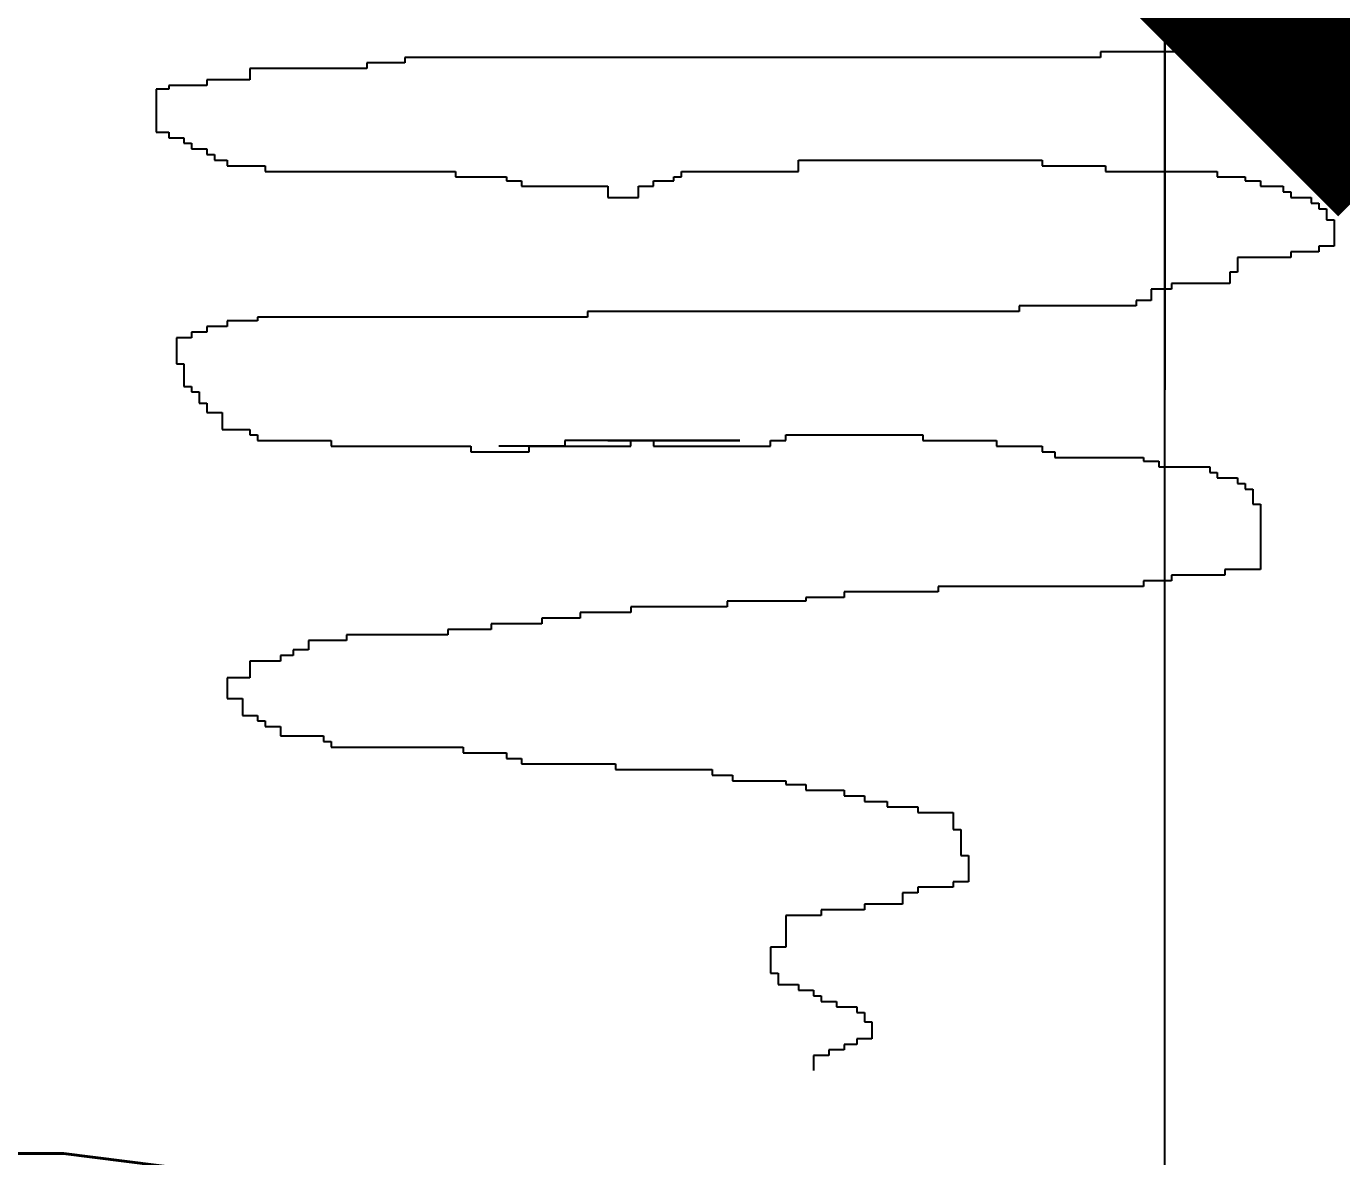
# Model space of a CAD drawing. Extents: x -446699 to 757189, y -606167 to -103070.
# Drawn here: x -172284.3 to -172216.3, y -405720.2 to -405661.9 of the extents above; entities that cross this region are included whole.
import ezdxf

# ---------------------------------------------------------------- set-up
doc = ezdxf.new("R2010")
doc.units = 0
doc.header["$LTSCALE"] = 1000
doc.header["$MEASUREMENT"] = 0
doc.layers.add('8', color=8, linetype='Continuous')
doc.layers.add('PUB_DIM', color=3, linetype='Continuous')
doc.styles.add('_TCH_DIM_T3', font='SIMPLEX', dxfattribs={"width": 0.705882, "bigfont": 'GBCBIG'})
doc.styles.add('DIM', font='txt_____.ttf')
doc.dimstyles.new('_TCH_ARCH&&25', dxfattribs={"dimtxt": 74.375, "dimasz": 25, "dimexe": 62.5, "dimexo": 75, "dimgap": 25, "dimtad": 1, "dimdec": 0, "dimzin": 0, "dimdsep": 46, "dimtxsty": '_TCH_DIM_T3', "dimblk": 'ARCHTICK', "dimcen": 0.09, "dimclrt": 7, "dimazin": 2, "dimtfac": 1, "dimtdec": 0, "dimtix": 1, "dimtmove": 2, "dimatfit": 3, "dimfxl": 1, "dimtolj": 1, "dimtzin": 0, "dimarcsym": 0})

# ---------------------------------------------------------------- blocks, each defined once
blk = doc.blocks.new('BL_6213')
for p, q in [((1347.3132, -58.186), (1347.3132, -60.6588)), ((1352.2622, -58.186), (1347.3132, -58.186)), ((1352.2622, -58.186), (1352.2622, -58.186)), ((1363.8097, -58.186), (1352.2622, -58.186)), ((1363.8097, -58.186), (1363.8097, -58.186)), ((1368.7586, -58.186), (1363.8097, -58.186)), ((1368.7586, -58.186), (1368.7586, -58.186)), ((1381.1309, -58.186), (1368.7586, -58.186)), ((1074.2974, -63.1316), (1074.2974, -65.6044)), ((1085.8449, -63.1316), (1074.2974, -63.1316)), ((1085.8449, -63.1316), (1085.8449, -63.1316)), ((1095.7427, -63.1316), (1085.8449, -63.1316)), ((1095.7427, -63.1316), (1095.7427, -63.1316)), ((1112.2392, -63.1316), (1095.7427, -63.1316)), ((1112.2392, -63.1316), (1112.2392, -63.1316)), ((1117.1881, -63.1316), (1112.2392, -63.1316)), ((1117.1881, -63.1316), (1117.1881, -63.1316)), ((1126.2611, -63.1316), (1117.1881, -63.1316)), ((1126.2611, -63.1316), (1126.2611, -63.1316)), ((1133.6845, -63.1316), (1126.2611, -63.1316)), ((1133.6845, -63.1316), (1133.6845, -63.1316)), ((1142.7575, -63.1316), (1133.6845, -63.1316)), ((1142.7575, -63.1316), (1142.7575, -63.1316)), ((1150.1809, -63.1316), (1142.7575, -63.1316)), ((1150.1809, -63.1316), (1150.1809, -63.1316)), ((1159.254, -63.1316), (1150.1809, -63.1316)), ((1159.254, -63.1316), (1159.254, -63.1316)), ((1176.5752, -63.1316), (1159.254, -63.1316)), ((1176.5752, -63.1316), (1176.5752, -63.1316)), ((1198.0206, -63.1316), (1176.5752, -63.1316)), ((1198.0206, -63.1316), (1198.0206, -63.1316)), ((1219.4659, -63.1316), (1198.0206, -63.1316)), ((1219.4659, -63.1316), (1219.4659, -63.1316)), ((1245.0354, -63.1316), (1219.4659, -63.1316)), ((1245.0354, -63.1316), (1245.0354, -63.1316)), ((1252.4588, -63.1316), (1245.0354, -63.1316)), ((1252.4588, -63.1316), (1252.4588, -63.1316)), ((1266.4807, -63.1316), (1252.4588, -63.1316)), ((1266.4807, -63.1316), (1266.4807, -63.1316)), ((1278.8531, -63.1316), (1266.4807, -63.1316)), ((1278.8531, -63.1316), (1278.8531, -63.1316)), ((1290.4006, -63.1316), (1278.8531, -63.1316)), ((1290.4006, -63.1316), (1290.4006, -63.1316)), ((1300.2984, -63.1316), (1290.4006, -63.1316)), ((1300.2984, -60.6588), (1300.2984, -63.1316)), ((1304.4225, -60.6588), (1300.2984, -60.6588)), ((1304.4225, -60.6588), (1304.4225, -60.6588)), ((1311.8459, -60.6588), (1304.4225, -60.6588)), ((1311.8459, -60.6588), (1311.8459, -60.6588)), ((1316.7949, -60.6588), (1311.8459, -60.6588)), ((1316.7949, -60.6588), (1316.7949, -60.6588)), ((1325.8679, -60.6588), (1316.7949, -60.6588)), ((1325.8679, -60.6588), (1325.8679, -60.6588)), ((1330.8168, -60.6588), (1325.8679, -60.6588)), ((1330.8168, -60.6588), (1330.8168, -60.6588)), ((1333.2913, -60.6588), (1330.8168, -60.6588)), ((1333.2913, -60.6588), (1333.2913, -60.6588)), ((1338.2402, -60.6588), (1333.2913, -60.6588)), ((1338.2402, -60.6588), (1338.2402, -60.6588)), ((1347.3132, -60.6588), (1338.2402, -60.6588)), ((1023.9833, -68.0772), (1023.9833, -73.0228)), ((1036.3556, -68.0772), (1023.9833, -68.0772)), ((1036.3556, -68.0772), (1036.3556, -68.0772)), ((1040.4797, -68.0772), (1036.3556, -68.0772)), ((1040.4797, -68.0772), (1040.4797, -68.0772)), ((1047.9031, -68.0772), (1040.4797, -68.0772)), ((1047.9031, -68.0772), (1047.9031, -68.0772)), ((1052.852, -68.0772), (1047.9031, -68.0772)), ((1052.852, -68.0772), (1052.852, -68.0772)), ((1057.801, -68.0772), (1052.852, -68.0772)), ((1057.801, -68.0772), (1057.801, -68.0772)), ((1061.9251, -68.0772), (1057.801, -68.0772)), ((1061.9251, -65.6044), (1061.9251, -68.0772)), ((1064.3995, -65.6044), (1061.9251, -65.6044)), ((1064.3995, -65.6044), (1064.3995, -65.6044)), ((1074.2974, -65.6044), (1064.3995, -65.6044)), ((997.589, -75.4956), (997.589, -77.1441)), ((1005.0124, -75.4956), (997.589, -75.4956)), ((1005.0124, -75.4956), (1005.0124, -75.4956)), ((1009.9613, -75.4956), (1005.0124, -75.4956)), ((1009.9613, -73.0228), (1009.9613, -75.4956)), ((1014.9102, -73.0228), (1009.9613, -73.0228)), ((1014.9102, -73.0228), (1014.9102, -73.0228)), ((1023.9833, -73.0228), (1014.9102, -73.0228)), ((1023.9833, -73.0228), (1023.9833, -73.0228)), ((993.4649, -77.1441), (993.4649, -82.0897)), ((997.589, -77.1441), (993.4649, -77.1441)), ((993.4649, -82.0897), (993.4649, -84.5625)), ((993.4649, -82.0897), (993.4649, -82.0897)), ((993.4649, -84.5625), (993.4649, -87.0353)), ((993.4649, -84.5625), (993.4649, -84.5625)), ((993.4649, -87.0353), (993.4649, -89.5081)), ((993.4649, -87.0353), (993.4649, -87.0353)), ((993.4649, -89.5081), (993.4649, -91.9809)), ((993.4649, -89.5081), (993.4649, -89.5081)), ((993.4649, -91.9809), (993.4649, -96.1023)), ((993.4649, -91.9809), (993.4649, -91.9809)), ((993.4649, -96.1023), (997.589, -96.1023)), ((997.589, -96.1023), (997.589, -98.5751)), ((997.589, -96.1023), (997.589, -96.1023)), ((997.589, -98.5751), (1002.5379, -98.5751)), ((997.589, -98.5751), (997.589, -98.5751)), ((1002.5379, -98.5751), (1002.5379, -101.0479)), ((1002.5379, -101.0479), (1005.0124, -101.0479)), ((1005.0124, -101.0479), (1005.0124, -103.5207)), ((1005.0124, -103.5207), (1007.4869, -103.5207)), ((1007.4869, -103.5207), (1009.9613, -103.5207)), ((1007.4869, -103.5207), (1007.4869, -103.5207)), ((1009.9613, -103.5207), (1009.9613, -105.9935)), ((1009.9613, -105.9935), (1012.4358, -105.9935)), ((1012.4358, -105.9935), (1012.4358, -108.4663)), ((1012.4358, -108.4663), (1016.5599, -108.4663)), ((1016.5599, -108.4663), (1016.5599, -110.9391)), ((1016.5599, -110.9391), (1023.9833, -110.9391)), ((1023.9833, -110.9391), (1028.9322, -110.9391)), ((1023.9833, -110.9391), (1023.9833, -110.9391)), ((1028.9322, -110.9391), (1028.9322, -113.4119)), ((1202.1447, -108.4663), (1207.0936, -108.4663)), ((1202.1447, -113.4119), (1202.1447, -108.4663)), ((1207.0936, -108.4663), (1212.0425, -108.4663)), ((1207.0936, -108.4663), (1207.0936, -108.4663)), ((1212.0425, -108.4663), (1214.517, -108.4663)), ((1212.0425, -108.4663), (1212.0425, -108.4663)), ((1214.517, -108.4663), (1223.59, -108.4663)), ((1214.517, -108.4663), (1214.517, -108.4663)), ((1223.59, -108.4663), (1233.4879, -108.4663)), ((1223.59, -108.4663), (1223.59, -108.4663)), ((1233.4879, -108.4663), (1235.9624, -108.4663)), ((1233.4879, -108.4663), (1233.4879, -108.4663)), ((1235.9624, -108.4663), (1238.4368, -108.4663)), ((1235.9624, -108.4663), (1235.9624, -108.4663)), ((1238.4368, -108.4663), (1240.9113, -108.4663)), ((1238.4368, -108.4663), (1238.4368, -108.4663)), ((1240.9113, -108.4663), (1247.5099, -108.4663)), ((1240.9113, -108.4663), (1240.9113, -108.4663)), ((1247.5099, -108.4663), (1249.9843, -108.4663)), ((1247.5099, -108.4663), (1247.5099, -108.4663)), ((1249.9843, -108.4663), (1254.9333, -108.4663)), ((1249.9843, -108.4663), (1249.9843, -108.4663)), ((1254.9333, -108.4663), (1264.0063, -108.4663)), ((1254.9333, -108.4663), (1254.9333, -108.4663)), ((1264.0063, -108.4663), (1268.9552, -108.4663)), ((1264.0063, -108.4663), (1264.0063, -108.4663)), ((1268.9552, -108.4663), (1273.9041, -108.4663)), ((1268.9552, -108.4663), (1268.9552, -108.4663)), ((1273.9041, -108.4663), (1281.3275, -108.4663)), ((1273.9041, -108.4663), (1273.9041, -108.4663)), ((1281.3275, -108.4663), (1281.3275, -110.9391)), ((1281.3275, -110.9391), (1287.9261, -110.9391)), ((1287.9261, -110.9391), (1292.875, -110.9391)), ((1287.9261, -110.9391), (1287.9261, -110.9391)), ((1292.875, -110.9391), (1297.824, -110.9391)), ((1292.875, -110.9391), (1292.875, -110.9391)), ((1297.824, -110.9391), (1301.9481, -110.9391)), ((1297.824, -110.9391), (1297.824, -110.9391)), ((1301.9481, -110.9391), (1301.9481, -113.4119)), ((1028.9322, -113.4119), (1033.8811, -113.4119)), ((1033.8811, -113.4119), (1038.0052, -113.4119)), ((1033.8811, -113.4119), (1033.8811, -113.4119)), ((1038.0052, -113.4119), (1045.4286, -113.4119)), ((1038.0052, -113.4119), (1038.0052, -113.4119)), ((1045.4286, -113.4119), (1047.9031, -113.4119)), ((1045.4286, -113.4119), (1045.4286, -113.4119)), ((1047.9031, -113.4119), (1057.801, -113.4119)), ((1047.9031, -113.4119), (1047.9031, -113.4119)), ((1057.801, -113.4119), (1064.3995, -113.4119)), ((1057.801, -113.4119), (1057.801, -113.4119)), ((1064.3995, -113.4119), (1074.2974, -113.4119)), ((1064.3995, -113.4119), (1064.3995, -113.4119)), ((1074.2974, -113.4119), (1080.8959, -113.4119)), ((1074.2974, -113.4119), (1074.2974, -113.4119)), ((1080.8959, -113.4119), (1085.8449, -113.4119)), ((1080.8959, -113.4119), (1080.8959, -113.4119)), ((1085.8449, -113.4119), (1090.7938, -113.4119)), ((1085.8449, -113.4119), (1085.8449, -113.4119)), ((1090.7938, -113.4119), (1090.7938, -115.8847)), ((1164.2029, -113.4119), (1174.1008, -113.4119)), ((1164.2029, -115.8847), (1164.2029, -113.4119)), ((1174.1008, -113.4119), (1183.1738, -113.4119)), ((1174.1008, -113.4119), (1174.1008, -113.4119)), ((1183.1738, -113.4119), (1190.5972, -113.4119)), ((1183.1738, -113.4119), (1183.1738, -113.4119)), ((1190.5972, -113.4119), (1195.5461, -113.4119)), ((1190.5972, -113.4119), (1190.5972, -113.4119)), ((1195.5461, -113.4119), (1202.1447, -113.4119)), ((1195.5461, -113.4119), (1195.5461, -113.4119)), ((1301.9481, -113.4119), (1309.3715, -113.4119)), ((1309.3715, -113.4119), (1314.3204, -113.4119)), ((1309.3715, -113.4119), (1309.3715, -113.4119)), ((1314.3204, -113.4119), (1316.7949, -113.4119)), ((1314.3204, -113.4119), (1314.3204, -113.4119)), ((1316.7949, -113.4119), (1319.2693, -113.4119)), ((1316.7949, -113.4119), (1316.7949, -113.4119)), ((1319.2693, -113.4119), (1323.3934, -113.4119)), ((1319.2693, -113.4119), (1319.2693, -113.4119)), ((1323.3934, -113.4119), (1325.8679, -113.4119)), ((1323.3934, -113.4119), (1323.3934, -113.4119)), ((1325.8679, -113.4119), (1328.3423, -113.4119)), ((1325.8679, -113.4119), (1325.8679, -113.4119)), ((1328.3423, -113.4119), (1333.2913, -113.4119)), ((1328.3423, -113.4119), (1328.3423, -113.4119)), ((1333.2913, -113.4119), (1338.2402, -113.4119)), ((1333.2913, -113.4119), (1333.2913, -113.4119)), ((1338.2402, -113.4119), (1338.2402, -115.8847)), ((1090.7938, -115.8847), (1095.7427, -115.8847)), ((1095.7427, -115.8847), (1099.8668, -115.8847)), ((1095.7427, -115.8847), (1095.7427, -115.8847)), ((1099.8668, -115.8847), (1107.2902, -115.8847)), ((1099.8668, -115.8847), (1099.8668, -115.8847)), ((1107.2902, -115.8847), (1107.2902, -117.5332)), ((1107.2902, -117.5332), (1112.2392, -117.5332)), ((1112.2392, -117.5332), (1112.2392, -120.006)), ((1155.1299, -117.5332), (1161.7284, -117.5332)), ((1155.1299, -120.006), (1155.1299, -117.5332)), ((1161.7284, -115.8847), (1164.2029, -115.8847)), ((1161.7284, -117.5332), (1161.7284, -115.8847)), ((1338.2402, -115.8847), (1342.3643, -115.8847)), ((1342.3643, -115.8847), (1344.8388, -115.8847)), ((1342.3643, -115.8847), (1342.3643, -115.8847)), ((1344.8388, -115.8847), (1347.3132, -115.8847)), ((1344.8388, -115.8847), (1344.8388, -115.8847)), ((1347.3132, -115.8847), (1347.3132, -117.5332)), ((1347.3132, -117.5332), (1352.2622, -117.5332)), ((1352.2622, -117.5332), (1352.2622, -120.006)), ((1112.2392, -120.006), (1118.8377, -120.006)), ((1118.8377, -120.006), (1123.7867, -120.006)), ((1118.8377, -120.006), (1118.8377, -120.006)), ((1123.7867, -120.006), (1131.2101, -120.006)), ((1123.7867, -120.006), (1123.7867, -120.006)), ((1131.2101, -120.006), (1140.2831, -120.006)), ((1131.2101, -120.006), (1131.2101, -120.006)), ((1140.2831, -120.006), (1140.2831, -124.9516)), ((1150.1809, -120.006), (1155.1299, -120.006)), ((1150.1809, -124.9516), (1150.1809, -120.006)), ((1352.2622, -120.006), (1354.7366, -120.006)), ((1354.7366, -120.006), (1359.6856, -120.006)), ((1354.7366, -120.006), (1354.7366, -120.006)), ((1359.6856, -120.006), (1359.6856, -122.4788)), ((1359.6856, -122.4788), (1362.16, -122.4788)), ((1362.16, -122.4788), (1362.16, -124.9516)), ((1140.2831, -124.9516), (1145.232, -124.9516)), ((1145.232, -124.9516), (1150.1809, -124.9516)), ((1145.232, -124.9516), (1145.232, -124.9516)), ((1362.16, -124.9516), (1366.2841, -124.9516)), ((1366.2841, -124.9516), (1368.7586, -124.9516)), ((1366.2841, -124.9516), (1366.2841, -124.9516)), ((1368.7586, -124.9516), (1368.7586, -127.4244)), ((1368.7586, -127.4244), (1371.2331, -127.4244)), ((1371.2331, -127.4244), (1371.2331, -129.8972)), ((1371.2331, -129.8972), (1373.7075, -129.8972)), ((1373.7075, -129.8972), (1373.7075, -134.8428)), ((1373.7075, -134.8428), (1376.182, -134.8428)), ((1373.7075, -134.8428), (1373.7075, -134.8428)), ((1376.182, -134.8428), (1376.182, -136.4914)), ((1376.182, -134.8428), (1376.182, -134.8428)), ((1376.182, -136.4914), (1376.182, -141.437)), ((1376.182, -136.4914), (1376.182, -136.4914)), ((1376.182, -141.437), (1376.182, -143.9098)), ((1376.182, -141.437), (1376.182, -141.437)), ((1376.182, -143.9098), (1376.182, -146.3826)), ((1376.182, -143.9098), (1376.182, -143.9098)), ((1362.16, -148.8554), (1362.16, -151.3282)), ((1371.2331, -148.8554), (1362.16, -148.8554)), ((1371.2331, -146.3826), (1371.2331, -148.8554)), ((1376.182, -146.3826), (1371.2331, -146.3826)), ((1376.182, -146.3826), (1376.182, -146.3826)), ((1344.8388, -151.3282), (1344.8388, -157.9223)), ((1349.7877, -151.3282), (1344.8388, -151.3282)), ((1349.7877, -151.3282), (1349.7877, -151.3282)), ((1362.16, -151.3282), (1349.7877, -151.3282)), ((1342.3643, -157.9223), (1342.3643, -162.8679)), ((1344.8388, -157.9223), (1342.3643, -157.9223)), ((1316.7949, -165.3407), (1316.7949, -170.2863)), ((1323.3934, -165.3407), (1316.7949, -165.3407)), ((1323.3934, -162.8679), (1323.3934, -165.3407)), ((1328.3423, -162.8679), (1323.3934, -162.8679)), ((1328.3423, -162.8679), (1328.3423, -162.8679)), ((1342.3643, -162.8679), (1328.3423, -162.8679)), ((1311.8459, -170.2863), (1311.8459, -172.7591)), ((1316.7949, -170.2863), (1311.8459, -170.2863)), ((1273.9041, -172.7591), (1273.9041, -175.2319)), ((1281.3275, -172.7591), (1273.9041, -172.7591)), ((1281.3275, -172.7591), (1281.3275, -172.7591)), ((1295.3495, -172.7591), (1281.3275, -172.7591)), ((1295.3495, -172.7591), (1295.3495, -172.7591)), ((1311.8459, -172.7591), (1295.3495, -172.7591)), ((1016.5599, -179.3533), (1016.5599, -181.8261)), ((1016.5599, -179.3533), (1016.5599, -179.3533)), ((1026.4577, -179.3533), (1016.5599, -179.3533)), ((1026.4577, -177.7047), (1026.4577, -179.3533)), ((1031.4067, -177.7047), (1026.4577, -177.7047)), ((1031.4067, -177.7047), (1031.4067, -177.7047)), ((1033.8811, -177.7047), (1031.4067, -177.7047)), ((1033.8811, -177.7047), (1033.8811, -177.7047)), ((1042.9542, -177.7047), (1033.8811, -177.7047)), ((1042.9542, -177.7047), (1042.9542, -177.7047)), ((1052.852, -177.7047), (1042.9542, -177.7047)), ((1052.852, -177.7047), (1052.852, -177.7047)), ((1055.3265, -177.7047), (1052.852, -177.7047)), ((1055.3265, -177.7047), (1055.3265, -177.7047)), ((1059.4506, -177.7047), (1055.3265, -177.7047)), ((1059.4506, -177.7047), (1059.4506, -177.7047)), ((1076.7718, -177.7047), (1059.4506, -177.7047)), ((1076.7718, -177.7047), (1076.7718, -177.7047)), ((1080.8959, -177.7047), (1076.7718, -177.7047)), ((1080.8959, -177.7047), (1080.8959, -177.7047)), ((1102.3413, -177.7047), (1080.8959, -177.7047)), ((1102.3413, -177.7047), (1102.3413, -177.7047)), ((1112.2392, -177.7047), (1102.3413, -177.7047)), ((1112.2392, -177.7047), (1112.2392, -177.7047)), ((1118.8377, -177.7047), (1112.2392, -177.7047)), ((1118.8377, -177.7047), (1118.8377, -177.7047)), ((1133.6845, -177.7047), (1118.8377, -177.7047)), ((1133.6845, -175.2319), (1133.6845, -177.7047)), ((1140.2831, -175.2319), (1133.6845, -175.2319)), ((1140.2831, -175.2319), (1140.2831, -175.2319)), ((1150.1809, -175.2319), (1140.2831, -175.2319)), ((1150.1809, -175.2319), (1150.1809, -175.2319)), ((1161.7284, -175.2319), (1150.1809, -175.2319)), ((1161.7284, -175.2319), (1161.7284, -175.2319)), ((1188.1227, -175.2319), (1161.7284, -175.2319)), ((1188.1227, -175.2319), (1188.1227, -175.2319)), ((1198.0206, -175.2319), (1188.1227, -175.2319)), ((1198.0206, -175.2319), (1198.0206, -175.2319)), ((1204.6191, -175.2319), (1198.0206, -175.2319)), ((1204.6191, -175.2319), (1204.6191, -175.2319)), ((1214.517, -175.2319), (1204.6191, -175.2319)), ((1214.517, -175.2319), (1214.517, -175.2319)), ((1219.4659, -175.2319), (1214.517, -175.2319)), ((1219.4659, -175.2319), (1219.4659, -175.2319)), ((1231.0134, -175.2319), (1219.4659, -175.2319)), ((1231.0134, -175.2319), (1231.0134, -175.2319)), ((1235.9624, -175.2319), (1231.0134, -175.2319)), ((1235.9624, -175.2319), (1235.9624, -175.2319)), ((1242.5609, -175.2319), (1235.9624, -175.2319)), ((1242.5609, -175.2319), (1242.5609, -175.2319)), ((1252.4588, -175.2319), (1242.5609, -175.2319)), ((1252.4588, -175.2319), (1252.4588, -175.2319)), ((1264.0063, -175.2319), (1252.4588, -175.2319)), ((1264.0063, -175.2319), (1264.0063, -175.2319)), ((1273.9041, -175.2319), (1264.0063, -175.2319)), ((1009.9613, -181.8261), (1009.9613, -184.2989)), ((1014.9102, -181.8261), (1009.9613, -181.8261)), ((1014.9102, -181.8261), (1014.9102, -181.8261)), ((1016.5599, -181.8261), (1014.9102, -181.8261)), ((1016.5599, -181.8261), (1016.5599, -181.8261)), ((1000.0635, -186.7717), (1000.0635, -191.7173)), ((1005.0124, -186.7717), (1000.0635, -186.7717)), ((1005.0124, -184.2989), (1005.0124, -186.7717)), ((1009.9613, -184.2989), (1005.0124, -184.2989)), ((1000.0635, -191.7173), (1000.0635, -194.1901)), ((1000.0635, -191.7173), (1000.0635, -191.7173)), ((1000.0635, -194.1901), (1000.0635, -196.6629)), ((1000.0635, -194.1901), (1000.0635, -194.1901)), ((1000.0635, -196.6629), (1000.0635, -198.3114)), ((1000.0635, -196.6629), (1000.0635, -196.6629)), ((1000.0635, -198.3114), (1002.5379, -198.3114)), ((1000.0635, -198.3114), (1000.0635, -198.3114)), ((1002.5379, -198.3114), (1002.5379, -203.257)), ((1002.5379, -203.257), (1002.5379, -205.7298)), ((1002.5379, -203.257), (1002.5379, -203.257)), ((1002.5379, -205.7298), (1002.5379, -208.2026)), ((1002.5379, -205.7298), (1002.5379, -205.7298)), ((1002.5379, -208.2026), (1005.0124, -208.2026)), ((1002.5379, -208.2026), (1002.5379, -208.2026)), ((1005.0124, -208.2026), (1005.0124, -210.6754)), ((1005.0124, -210.6754), (1007.4869, -210.6754)), ((1007.4869, -210.6754), (1007.4869, -215.621)), ((1007.4869, -215.621), (1009.9613, -215.621)), ((1007.4869, -215.621), (1007.4869, -215.621)), ((1009.9613, -215.621), (1009.9613, -219.7424)), ((1009.9613, -215.621), (1009.9613, -215.621)), ((1009.9613, -219.7424), (1014.9102, -219.7424)), ((1009.9613, -219.7424), (1009.9613, -219.7424)), ((1014.9102, -219.7424), (1014.9102, -227.1608)), ((1014.9102, -227.1608), (1019.0343, -227.1608)), ((1019.0343, -227.1608), (1023.9833, -227.1608)), ((1019.0343, -227.1608), (1019.0343, -227.1608)), ((1023.9833, -227.1608), (1023.9833, -229.6336)), ((1023.9833, -229.6336), (1026.4577, -229.6336)), ((1026.4577, -229.6336), (1026.4577, -232.1064)), ((1198.0206, -229.6336), (1199.6702, -229.6336)), ((1198.0206, -232.1064), (1198.0206, -229.6336)), ((1199.6702, -229.6336), (1204.6191, -229.6336)), ((1199.6702, -229.6336), (1199.6702, -229.6336)), ((1204.6191, -229.6336), (1207.0936, -229.6336)), ((1204.6191, -229.6336), (1204.6191, -229.6336)), ((1207.0936, -229.6336), (1209.5681, -229.6336)), ((1207.0936, -229.6336), (1207.0936, -229.6336)), ((1209.5681, -229.6336), (1216.9915, -229.6336)), ((1209.5681, -229.6336), (1209.5681, -229.6336)), ((1216.9915, -229.6336), (1221.1156, -229.6336)), ((1216.9915, -229.6336), (1216.9915, -229.6336)), ((1221.1156, -229.6336), (1223.59, -229.6336)), ((1221.1156, -229.6336), (1221.1156, -229.6336)), ((1223.59, -229.6336), (1226.0645, -229.6336)), ((1223.59, -229.6336), (1223.59, -229.6336)), ((1226.0645, -229.6336), (1233.4879, -229.6336)), ((1226.0645, -229.6336), (1226.0645, -229.6336)), ((1233.4879, -229.6336), (1235.9624, -229.6336)), ((1233.4879, -229.6336), (1233.4879, -229.6336)), ((1235.9624, -229.6336), (1242.5609, -229.6336)), ((1235.9624, -229.6336), (1235.9624, -229.6336)), ((1242.5609, -229.6336), (1242.5609, -232.1064)), ((1026.4577, -232.1064), (1036.3556, -232.1064)), ((1036.3556, -232.1064), (1042.9542, -232.1064)), ((1036.3556, -232.1064), (1036.3556, -232.1064)), ((1042.9542, -232.1064), (1050.3776, -232.1064)), ((1042.9542, -232.1064), (1042.9542, -232.1064)), ((1050.3776, -232.1064), (1050.3776, -234.5792)), ((1050.3776, -234.5792), (1059.4506, -234.5792)), ((1059.4506, -234.5792), (1064.3995, -234.5792)), ((1059.4506, -234.5792), (1059.4506, -234.5792)), ((1064.3995, -234.5792), (1066.874, -234.5792)), ((1064.3995, -234.5792), (1064.3995, -234.5792)), ((1066.874, -234.5792), (1071.8229, -234.5792)), ((1066.874, -234.5792), (1066.874, -234.5792)), ((1071.8229, -234.5792), (1076.7718, -234.5792)), ((1071.8229, -234.5792), (1071.8229, -234.5792)), ((1076.7718, -234.5792), (1080.8959, -234.5792)), ((1076.7718, -234.5792), (1076.7718, -234.5792)), ((1080.8959, -234.5792), (1088.3193, -234.5792)), ((1080.8959, -234.5792), (1080.8959, -234.5792)), ((1088.3193, -234.5792), (1093.2683, -234.5792)), ((1088.3193, -234.5792), (1088.3193, -234.5792)), ((1093.2683, -234.5792), (1095.7427, -234.5792)), ((1093.2683, -234.5792), (1093.2683, -234.5792)), ((1095.7427, -234.5792), (1095.7427, -237.052)), ((1104.8158, -234.5792), (1104.8158, -234.5792)), ((1121.3122, -234.5792), (1104.8158, -234.5792)), ((1114.7136, -234.5792), (1117.1881, -234.5792)), ((1114.7136, -237.052), (1114.7136, -234.5792)), ((1117.1881, -234.5792), (1121.3122, -234.5792)), ((1117.1881, -234.5792), (1117.1881, -234.5792)), ((1121.3122, -234.5792), (1121.3122, -234.5792)), ((1126.2611, -234.5792), (1121.3122, -234.5792)), ((1121.3122, -234.5792), (1123.7867, -234.5792)), ((1121.3122, -234.5792), (1121.3122, -234.5792)), ((1123.7867, -234.5792), (1126.2611, -234.5792)), ((1123.7867, -234.5792), (1123.7867, -234.5792)), ((1126.2611, -232.1064), (1126.2611, -234.5792)), ((1138.6334, -232.1064), (1126.2611, -232.1064)), ((1126.2611, -234.5792), (1128.7356, -234.5792)), ((1126.2611, -234.5792), (1126.2611, -234.5792)), ((1128.7356, -234.5792), (1131.2101, -234.5792)), ((1128.7356, -234.5792), (1128.7356, -234.5792)), ((1131.2101, -234.5792), (1138.6334, -234.5792)), ((1131.2101, -234.5792), (1131.2101, -234.5792)), ((1138.6334, -232.1064), (1138.6334, -232.1064)), ((1147.7065, -232.1064), (1138.6334, -232.1064)), ((1138.6334, -234.5792), (1147.7065, -234.5792)), ((1138.6334, -234.5792), (1138.6334, -234.5792)), ((1140.2831, -232.1064), (1145.232, -232.1064)), ((1140.2831, -232.1064), (1140.2831, -232.1064)), ((1145.232, -232.1064), (1147.7065, -232.1064)), ((1145.232, -232.1064), (1145.232, -232.1064)), ((1147.7065, -232.1064), (1152.6554, -232.1064)), ((1147.7065, -232.1064), (1147.7065, -232.1064)), ((1147.7065, -232.1064), (1147.7065, -232.1064)), ((1157.6043, -232.1064), (1147.7065, -232.1064)), ((1147.7065, -232.1064), (1152.6554, -232.1064)), ((1147.7065, -234.5792), (1147.7065, -232.1064)), ((1150.1809, -232.1064), (1152.6554, -232.1064)), ((1150.1809, -232.1064), (1150.1809, -232.1064)), ((1152.6554, -232.1064), (1150.1809, -232.1064)), ((1152.6554, -232.1064), (1155.1299, -232.1064)), ((1152.6554, -232.1064), (1152.6554, -232.1064)), ((1152.6554, -232.1064), (1155.1299, -232.1064)), ((1152.6554, -232.1064), (1152.6554, -232.1064)), ((1152.6554, -232.1064), (1152.6554, -232.1064)), ((1157.6043, -232.1064), (1152.6554, -232.1064)), ((1152.6554, -232.1064), (1155.1299, -232.1064)), ((1152.6554, -232.1064), (1152.6554, -232.1064)), ((1155.1299, -232.1064), (1155.1299, -234.5792)), ((1155.1299, -232.1064), (1157.6043, -232.1064)), ((1155.1299, -232.1064), (1155.1299, -232.1064)), ((1155.1299, -232.1064), (1159.254, -232.1064)), ((1155.1299, -232.1064), (1155.1299, -232.1064)), ((1155.1299, -234.5792), (1159.254, -234.5792)), ((1157.6043, -232.1064), (1157.6043, -232.1064)), ((1157.6043, -232.1064), (1157.6043, -232.1064)), ((1161.7284, -232.1064), (1157.6043, -232.1064)), ((1159.254, -232.1064), (1164.2029, -232.1064)), ((1159.254, -232.1064), (1159.254, -232.1064)), ((1159.254, -234.5792), (1164.2029, -234.5792)), ((1159.254, -234.5792), (1159.254, -234.5792)), ((1161.7284, -232.1064), (1161.7284, -232.1064)), ((1166.6774, -232.1064), (1161.7284, -232.1064)), ((1164.2029, -232.1064), (1169.1518, -232.1064)), ((1164.2029, -232.1064), (1164.2029, -232.1064)), ((1164.2029, -234.5792), (1171.6263, -234.5792)), ((1164.2029, -234.5792), (1164.2029, -234.5792)), ((1166.6774, -232.1064), (1166.6774, -232.1064)), ((1171.6263, -232.1064), (1166.6774, -232.1064)), ((1169.1518, -232.1064), (1171.6263, -232.1064)), ((1169.1518, -232.1064), (1169.1518, -232.1064)), ((1171.6263, -232.1064), (1171.6263, -232.1064)), ((1174.1008, -232.1064), (1171.6263, -232.1064)), ((1171.6263, -232.1064), (1176.5752, -232.1064)), ((1171.6263, -232.1064), (1171.6263, -232.1064)), ((1171.6263, -234.5792), (1174.1008, -234.5792)), ((1171.6263, -234.5792), (1171.6263, -234.5792)), ((1174.1008, -232.1064), (1174.1008, -232.1064)), ((1179.0497, -232.1064), (1174.1008, -232.1064)), ((1174.1008, -234.5792), (1179.0497, -234.5792)), ((1174.1008, -234.5792), (1174.1008, -234.5792)), ((1176.5752, -232.1064), (1179.0497, -232.1064)), ((1176.5752, -232.1064), (1176.5752, -232.1064)), ((1179.0497, -232.1064), (1179.0497, -232.1064)), ((1183.1738, -232.1064), (1179.0497, -232.1064)), ((1179.0497, -232.1064), (1183.1738, -232.1064)), ((1179.0497, -232.1064), (1179.0497, -232.1064)), ((1179.0497, -234.5792), (1180.6993, -234.5792)), ((1179.0497, -234.5792), (1179.0497, -234.5792)), ((1180.6993, -234.5792), (1185.6483, -234.5792)), ((1180.6993, -234.5792), (1180.6993, -234.5792)), ((1183.1738, -232.1064), (1183.1738, -232.1064)), ((1185.6483, -234.5792), (1188.1227, -234.5792)), ((1185.6483, -234.5792), (1185.6483, -234.5792)), ((1188.1227, -234.5792), (1190.5972, -234.5792)), ((1188.1227, -234.5792), (1188.1227, -234.5792)), ((1190.5972, -234.5792), (1193.0717, -234.5792)), ((1190.5972, -234.5792), (1190.5972, -234.5792)), ((1193.0717, -232.1064), (1198.0206, -232.1064)), ((1193.0717, -234.5792), (1193.0717, -232.1064)), ((1242.5609, -232.1064), (1245.0354, -232.1064)), ((1245.0354, -232.1064), (1249.9843, -232.1064)), ((1245.0354, -232.1064), (1245.0354, -232.1064)), ((1249.9843, -232.1064), (1252.4588, -232.1064)), ((1249.9843, -232.1064), (1249.9843, -232.1064)), ((1252.4588, -232.1064), (1254.9333, -232.1064)), ((1252.4588, -232.1064), (1252.4588, -232.1064)), ((1254.9333, -232.1064), (1259.8822, -232.1064)), ((1254.9333, -232.1064), (1254.9333, -232.1064)), ((1259.8822, -232.1064), (1264.0063, -232.1064)), ((1259.8822, -232.1064), (1259.8822, -232.1064)), ((1264.0063, -232.1064), (1266.4807, -232.1064)), ((1264.0063, -232.1064), (1264.0063, -232.1064)), ((1266.4807, -232.1064), (1266.4807, -234.5792)), ((1266.4807, -234.5792), (1271.4297, -234.5792)), ((1271.4297, -234.5792), (1273.9041, -234.5792)), ((1271.4297, -234.5792), (1271.4297, -234.5792)), ((1273.9041, -234.5792), (1276.3786, -234.5792)), ((1273.9041, -234.5792), (1273.9041, -234.5792)), ((1276.3786, -234.5792), (1281.3275, -234.5792)), ((1276.3786, -234.5792), (1276.3786, -234.5792)), ((1281.3275, -234.5792), (1281.3275, -237.052)), ((1095.7427, -237.052), (1102.3413, -237.052)), ((1102.3413, -237.052), (1107.2902, -237.052)), ((1102.3413, -237.052), (1102.3413, -237.052)), ((1107.2902, -237.052), (1114.7136, -237.052)), ((1107.2902, -237.052), (1107.2902, -237.052)), ((1281.3275, -237.052), (1282.9772, -237.052)), ((1282.9772, -237.052), (1285.4516, -237.052)), ((1282.9772, -237.052), (1282.9772, -237.052)), ((1285.4516, -237.052), (1285.4516, -239.5248)), ((1285.4516, -239.5248), (1290.4006, -239.5248)), ((1290.4006, -239.5248), (1297.824, -239.5248)), ((1290.4006, -239.5248), (1290.4006, -239.5248)), ((1297.824, -239.5248), (1301.9481, -239.5248)), ((1297.824, -239.5248), (1297.824, -239.5248)), ((1301.9481, -239.5248), (1304.4225, -239.5248)), ((1301.9481, -239.5248), (1301.9481, -239.5248)), ((1304.4225, -239.5248), (1309.3715, -239.5248)), ((1304.4225, -239.5248), (1304.4225, -239.5248)), ((1309.3715, -239.5248), (1311.8459, -239.5248)), ((1309.3715, -239.5248), (1309.3715, -239.5248)), ((1311.8459, -239.5248), (1314.3204, -239.5248)), ((1311.8459, -239.5248), (1311.8459, -239.5248)), ((1314.3204, -239.5248), (1314.3204, -241.1733)), ((1314.3204, -241.1733), (1316.7949, -241.1733)), ((1316.7949, -241.1733), (1319.2693, -241.1733)), ((1316.7949, -241.1733), (1316.7949, -241.1733)), ((1319.2693, -241.1733), (1319.2693, -243.6461)), ((1319.2693, -243.6461), (1325.8679, -243.6461)), ((1325.8679, -243.6461), (1333.2913, -243.6461)), ((1325.8679, -243.6461), (1325.8679, -243.6461)), ((1333.2913, -243.6461), (1335.7657, -243.6461)), ((1333.2913, -243.6461), (1333.2913, -243.6461)), ((1335.7657, -243.6461), (1335.7657, -246.1189)), ((1335.7657, -246.1189), (1338.2402, -246.1189)), ((1338.2402, -246.1189), (1338.2402, -248.5917)), ((1338.2402, -248.5917), (1340.7147, -248.5917)), ((1340.7147, -248.5917), (1342.3643, -248.5917)), ((1340.7147, -248.5917), (1340.7147, -248.5917)), ((1342.3643, -248.5917), (1344.8388, -248.5917)), ((1342.3643, -248.5917), (1342.3643, -248.5917)), ((1344.8388, -248.5917), (1344.8388, -251.0645)), ((1344.8388, -248.5917), (1344.8388, -248.5917)), ((1344.8388, -251.0645), (1347.3132, -251.0645)), ((1344.8388, -251.0645), (1344.8388, -251.0645)), ((1347.3132, -251.0645), (1347.3132, -253.5373)), ((1347.3132, -253.5373), (1349.7877, -253.5373)), ((1349.7877, -253.5373), (1349.7877, -260.1315)), ((1349.7877, -260.1315), (1352.2622, -260.1315)), ((1349.7877, -260.1315), (1349.7877, -260.1315)), ((1352.2622, -260.1315), (1352.2622, -267.5499)), ((1352.2622, -267.5499), (1352.2622, -270.0227)), ((1352.2622, -267.5499), (1352.2622, -267.5499)), ((1352.2622, -270.0227), (1352.2622, -272.4955)), ((1352.2622, -270.0227), (1352.2622, -270.0227)), ((1352.2622, -272.4955), (1352.2622, -277.4411)), ((1352.2622, -272.4955), (1352.2622, -272.4955)), ((1352.2622, -277.4411), (1352.2622, -279.9139)), ((1352.2622, -277.4411), (1352.2622, -277.4411)), ((1352.2622, -279.9139), (1352.2622, -281.5624)), ((1352.2622, -279.9139), (1352.2622, -279.9139)), ((1352.2622, -281.5624), (1352.2622, -284.0352)), ((1352.2622, -281.5624), (1352.2622, -281.5624)), ((1352.2622, -284.0352), (1352.2622, -288.9808)), ((1352.2622, -284.0352), (1352.2622, -284.0352)), ((1340.7147, -288.9808), (1340.7147, -291.4536)), ((1352.2622, -288.9808), (1340.7147, -288.9808)), ((1352.2622, -288.9808), (1352.2622, -288.9808)), ((1314.3204, -293.9264), (1314.3204, -296.3992)), ((1323.3934, -293.9264), (1314.3204, -293.9264)), ((1323.3934, -291.4536), (1323.3934, -293.9264)), ((1328.3423, -291.4536), (1323.3934, -291.4536)), ((1328.3423, -291.4536), (1328.3423, -291.4536)), ((1340.7147, -291.4536), (1328.3423, -291.4536)), ((1216.9915, -298.872), (1216.9915, -301.3448)), ((1228.539, -298.872), (1216.9915, -298.872)), ((1228.539, -298.872), (1228.539, -298.872)), ((1247.5099, -298.872), (1228.539, -298.872)), ((1247.5099, -296.3992), (1247.5099, -298.872)), ((1249.9843, -296.3992), (1247.5099, -296.3992)), ((1249.9843, -296.3992), (1249.9843, -296.3992)), ((1268.9552, -296.3992), (1249.9843, -296.3992)), ((1268.9552, -296.3992), (1268.9552, -296.3992)), ((1276.3786, -296.3992), (1268.9552, -296.3992)), ((1276.3786, -296.3992), (1276.3786, -296.3992)), ((1285.4516, -296.3992), (1276.3786, -296.3992)), ((1285.4516, -296.3992), (1285.4516, -296.3992)), ((1292.875, -296.3992), (1285.4516, -296.3992)), ((1292.875, -296.3992), (1292.875, -296.3992)), ((1306.897, -296.3992), (1292.875, -296.3992)), ((1306.897, -296.3992), (1306.897, -296.3992)), ((1314.3204, -296.3992), (1306.897, -296.3992)), ((1179.0497, -302.9934), (1179.0497, -305.4662)), ((1195.5461, -302.9934), (1179.0497, -302.9934)), ((1195.5461, -302.9934), (1195.5461, -302.9934)), ((1204.6191, -302.9934), (1195.5461, -302.9934)), ((1204.6191, -301.3448), (1204.6191, -302.9934)), ((1216.9915, -301.3448), (1204.6191, -301.3448)), ((1147.7065, -305.4662), (1147.7065, -307.939)), ((1161.7284, -305.4662), (1147.7065, -305.4662)), ((1161.7284, -305.4662), (1161.7284, -305.4662)), ((1179.0497, -305.4662), (1161.7284, -305.4662)), ((1118.8377, -310.4118), (1118.8377, -312.8846)), ((1131.2101, -310.4118), (1118.8377, -310.4118)), ((1131.2101, -307.939), (1131.2101, -310.4118)), ((1147.7065, -307.939), (1131.2101, -307.939)), ((1088.3193, -315.3574), (1088.3193, -317.8302)), ((1093.2683, -315.3574), (1088.3193, -315.3574)), ((1093.2683, -315.3574), (1093.2683, -315.3574)), ((1102.3413, -315.3574), (1093.2683, -315.3574)), ((1102.3413, -312.8846), (1102.3413, -315.3574)), ((1104.8158, -312.8846), (1102.3413, -312.8846)), ((1104.8158, -312.8846), (1104.8158, -312.8846)), ((1118.8377, -312.8846), (1104.8158, -312.8846)), ((1042.9542, -320.303), (1042.9542, -324.4243)), ((1055.3265, -320.303), (1042.9542, -320.303)), ((1055.3265, -317.8302), (1055.3265, -320.303)), ((1064.3995, -317.8302), (1055.3265, -317.8302)), ((1064.3995, -317.8302), (1064.3995, -317.8302)), ((1080.8959, -317.8302), (1064.3995, -317.8302)), ((1080.8959, -317.8302), (1080.8959, -317.8302)), ((1088.3193, -317.8302), (1080.8959, -317.8302)), ((1038.0052, -324.4243), (1038.0052, -326.8971)), ((1042.9542, -324.4243), (1038.0052, -324.4243)), ((1033.8811, -326.8971), (1033.8811, -329.3699)), ((1038.0052, -326.8971), (1033.8811, -326.8971)), ((1023.9833, -329.3699), (1023.9833, -336.7883)), ((1033.8811, -329.3699), (1023.9833, -329.3699)), ((1016.5599, -336.7883), (1016.5599, -343.3825)), ((1023.9833, -336.7883), (1016.5599, -336.7883)), ((1023.9833, -336.7883), (1023.9833, -336.7883)), ((1016.5599, -343.3825), (1016.5599, -345.8553)), ((1016.5599, -343.3825), (1016.5599, -343.3825)), ((1016.5599, -345.8553), (1021.5088, -345.8553)), ((1016.5599, -345.8553), (1016.5599, -345.8553)), ((1021.5088, -345.8553), (1021.5088, -353.2737)), ((1021.5088, -353.2737), (1026.4577, -353.2737)), ((1026.4577, -353.2737), (1026.4577, -355.7465)), ((1026.4577, -355.7465), (1028.9322, -355.7465)), ((1028.9322, -355.7465), (1028.9322, -358.2193)), ((1028.9322, -358.2193), (1033.8811, -358.2193)), ((1033.8811, -358.2193), (1033.8811, -362.3406)), ((1033.8811, -362.3406), (1040.4797, -362.3406)), ((1040.4797, -362.3406), (1047.9031, -362.3406)), ((1040.4797, -362.3406), (1040.4797, -362.3406)), ((1047.9031, -362.3406), (1047.9031, -364.8134)), ((1047.9031, -364.8134), (1050.3776, -364.8134)), ((1050.3776, -364.8134), (1050.3776, -367.2862)), ((1050.3776, -367.2862), (1061.9251, -367.2862)), ((1061.9251, -367.2862), (1069.3485, -367.2862)), ((1061.9251, -367.2862), (1061.9251, -367.2862)), ((1069.3485, -367.2862), (1078.4215, -367.2862)), ((1069.3485, -367.2862), (1069.3485, -367.2862)), ((1078.4215, -367.2862), (1085.8449, -367.2862)), ((1078.4215, -367.2862), (1078.4215, -367.2862)), ((1085.8449, -367.2862), (1093.2683, -367.2862)), ((1085.8449, -367.2862), (1085.8449, -367.2862)), ((1093.2683, -367.2862), (1093.2683, -369.759)), ((1093.2683, -369.759), (1099.8668, -369.759)), ((1099.8668, -369.759), (1107.2902, -369.759)), ((1099.8668, -369.759), (1099.8668, -369.759)), ((1107.2902, -369.759), (1107.2902, -372.2318)), ((1107.2902, -372.2318), (1112.2392, -372.2318)), ((1112.2392, -372.2318), (1112.2392, -374.7046)), ((1112.2392, -374.7046), (1121.3122, -374.7046)), ((1121.3122, -374.7046), (1126.2611, -374.7046)), ((1121.3122, -374.7046), (1121.3122, -374.7046)), ((1126.2611, -374.7046), (1138.6334, -374.7046)), ((1126.2611, -374.7046), (1126.2611, -374.7046)), ((1138.6334, -374.7046), (1142.7575, -374.7046)), ((1138.6334, -374.7046), (1138.6334, -374.7046)), ((1142.7575, -374.7046), (1142.7575, -377.1774)), ((1142.7575, -377.1774), (1152.6554, -377.1774)), ((1152.6554, -377.1774), (1161.7284, -377.1774)), ((1152.6554, -377.1774), (1152.6554, -377.1774)), ((1161.7284, -377.1774), (1174.1008, -377.1774)), ((1161.7284, -377.1774), (1161.7284, -377.1774)), ((1174.1008, -377.1774), (1174.1008, -379.6503)), ((1174.1008, -379.6503), (1180.6993, -379.6503)), ((1180.6993, -379.6503), (1180.6993, -382.1231)), ((1180.6993, -382.1231), (1188.1227, -382.1231)), ((1188.1227, -382.1231), (1198.0206, -382.1231)), ((1188.1227, -382.1231), (1188.1227, -382.1231)), ((1198.0206, -382.1231), (1198.0206, -383.7716)), ((1198.0206, -383.7716), (1204.6191, -383.7716)), ((1204.6191, -383.7716), (1204.6191, -386.2444)), ((1204.6191, -386.2444), (1209.5681, -386.2444)), ((1209.5681, -386.2444), (1216.9915, -386.2444)), ((1209.5681, -386.2444), (1209.5681, -386.2444)), ((1216.9915, -386.2444), (1216.9915, -388.7172)), ((1216.9915, -388.7172), (1223.59, -388.7172)), ((1223.59, -388.7172), (1223.59, -391.19)), ((1223.59, -391.19), (1226.0645, -391.19)), ((1226.0645, -391.19), (1231.0134, -391.19)), ((1226.0645, -391.19), (1226.0645, -391.19)), ((1231.0134, -391.19), (1231.0134, -393.6628)), ((1231.0134, -393.6628), (1235.9624, -393.6628)), ((1235.9624, -393.6628), (1240.9113, -393.6628)), ((1235.9624, -393.6628), (1235.9624, -393.6628)), ((1240.9113, -393.6628), (1240.9113, -396.1356)), ((1240.9113, -396.1356), (1245.0354, -396.1356)), ((1245.0354, -396.1356), (1252.4588, -396.1356)), ((1245.0354, -396.1356), (1245.0354, -396.1356)), ((1252.4588, -396.1356), (1252.4588, -403.554)), ((1252.4588, -403.554), (1254.9333, -403.554)), ((1252.4588, -403.554), (1252.4588, -403.554)), ((1254.9333, -403.554), (1254.9333, -407.6753)), ((1254.9333, -403.554), (1254.9333, -403.554)), ((1254.9333, -407.6753), (1254.9333, -412.6209)), ((1254.9333, -407.6753), (1254.9333, -407.6753)), ((1254.9333, -412.6209), (1254.9333, -415.0938)), ((1254.9333, -412.6209), (1254.9333, -412.6209)), ((1254.9333, -415.0938), (1257.4077, -415.0938)), ((1254.9333, -415.0938), (1254.9333, -415.0938)), ((1257.4077, -415.0938), (1257.4077, -422.5122)), ((1257.4077, -422.5122), (1257.4077, -424.1607)), ((1257.4077, -422.5122), (1257.4077, -422.5122)), ((1252.4588, -426.6335), (1252.4588, -429.1063)), ((1257.4077, -426.6335), (1252.4588, -426.6335)), ((1257.4077, -424.1607), (1257.4077, -426.6335)), ((1257.4077, -424.1607), (1257.4077, -424.1607)), ((1257.4077, -426.6335), (1257.4077, -426.6335)), ((1235.9624, -431.5791), (1235.9624, -436.5247)), ((1240.9113, -431.5791), (1235.9624, -431.5791)), ((1240.9113, -429.1063), (1240.9113, -431.5791)), ((1252.4588, -429.1063), (1240.9113, -429.1063)), ((1209.5681, -438.9975), (1209.5681, -441.4703)), ((1209.5681, -438.9975), (1209.5681, -438.9975)), ((1223.59, -438.9975), (1209.5681, -438.9975)), ((1223.59, -436.5247), (1223.59, -438.9975)), ((1226.0645, -436.5247), (1223.59, -436.5247)), ((1226.0645, -436.5247), (1226.0645, -436.5247)), ((1235.9624, -436.5247), (1226.0645, -436.5247)), ((1235.9624, -436.5247), (1235.9624, -436.5247)), ((1198.0206, -441.4703), (1198.0206, -448.0644)), ((1204.6191, -441.4703), (1198.0206, -441.4703)), ((1204.6191, -441.4703), (1204.6191, -441.4703)), ((1209.5681, -441.4703), (1204.6191, -441.4703)), ((1209.5681, -441.4703), (1209.5681, -441.4703)), ((1198.0206, -448.0644), (1198.0206, -450.5372)), ((1198.0206, -448.0644), (1198.0206, -448.0644)), ((1198.0206, -450.5372), (1198.0206, -455.4829)), ((1198.0206, -450.5372), (1198.0206, -450.5372)), ((1193.0717, -455.4829), (1193.0717, -465.3741)), ((1198.0206, -455.4829), (1193.0717, -455.4829)), ((1198.0206, -455.4829), (1198.0206, -455.4829)), ((1193.0717, -465.3741), (1193.0717, -467.0226)), ((1193.0717, -465.3741), (1193.0717, -465.3741)), ((1193.0717, -467.0226), (1195.5461, -467.0226)), ((1193.0717, -467.0226), (1193.0717, -467.0226)), ((1195.5461, -467.0226), (1195.5461, -471.9682)), ((1195.5461, -471.9682), (1202.1447, -471.9682)), ((1195.5461, -471.9682), (1195.5461, -471.9682)), ((1202.1447, -471.9682), (1202.1447, -474.441)), ((1202.1447, -474.441), (1207.0936, -474.441)), ((1207.0936, -474.441), (1207.0936, -476.9138)), ((1207.0936, -476.9138), (1209.5681, -476.9138)), ((1209.5681, -476.9138), (1209.5681, -479.3866)), ((1209.5681, -479.3866), (1214.517, -479.3866)), ((1214.517, -479.3866), (1214.517, -481.8594)), ((1214.517, -481.8594), (1216.9915, -481.8594)), ((1216.9915, -481.8594), (1221.1156, -481.8594)), ((1216.9915, -481.8594), (1216.9915, -481.8594)), ((1221.1156, -481.8594), (1221.1156, -484.3322)), ((1221.1156, -484.3322), (1223.59, -484.3322)), ((1223.59, -484.3322), (1223.59, -488.4535)), ((1223.59, -484.3322), (1223.59, -484.3322)), ((1223.59, -488.4535), (1226.0645, -488.4535)), ((1223.59, -488.4535), (1223.59, -488.4535)), ((1226.0645, -488.4535), (1226.0645, -490.9264)), ((1226.0645, -488.4535), (1226.0645, -488.4535)), ((1226.0645, -490.9264), (1226.0645, -493.3992)), ((1226.0645, -490.9264), (1226.0645, -490.9264)), ((1226.0645, -493.3992), (1226.0645, -495.872)), ((1226.0645, -493.3992), (1226.0645, -493.3992)), ((1216.9915, -498.3448), (1216.9915, -500.8176)), ((1221.1156, -498.3448), (1216.9915, -498.3448)), ((1221.1156, -495.872), (1221.1156, -498.3448)), ((1226.0645, -495.872), (1221.1156, -495.872)), ((1226.0645, -495.872), (1226.0645, -495.872)), ((1207.0936, -503.2904), (1207.0936, -507.4117)), ((1212.0425, -503.2904), (1207.0936, -503.2904)), ((1212.0425, -500.8176), (1212.0425, -503.2904)), ((1212.0425, -500.8176), (1212.0425, -500.8176)), ((1216.9915, -500.8176), (1212.0425, -500.8176)), ((1212.0425, -503.2904), (1212.0425, -503.2904)), ((1207.0936, -507.4117), (1207.0936, -509.8845)), ((1207.0936, -507.4117), (1207.0936, -507.4117)), ((1207.0936, -509.8845), (1207.0936, -509.8845))]:
    blk.add_line(p, q)
at = {"style": 'DIM', "flags": 1}
for tag in ['YVALUE', 'XVALUE']:
    blk.add_attdef(tag, (-1017000.6567, -1028626.5217), '', height=0.02, dxfattribs=at)
blk = doc.blocks.new('_ArchTick')
at = {"color": 0, "linetype": 'ByBlock', "const_width": 0.4}
blk.add_lwpolyline([(-0.5, -0.5), (0.5, 0.5)], dxfattribs=at)
blk = doc.blocks.new('*D80')
at = {"layer": 'Defpoints', "color": 0, "transparency": 16777216}
for p in [(-172225.471, -405635.632), (-172092.889, -405635.632), (-172092.889, -405655.632)]:
    blk.add_point(p, dxfattribs=at)
at = {"layer": 'PUB_DIM', "color": 0, "lineweight": -2, "transparency": 16777216}
for p, q in [((-172225.471, -405635.632), (-172225.471, -405610.632)), ((-172167.889, -405635.632), (-172287.971, -405635.632)), ((-172225.471, -405655.632), (-172225.471, -405635.632)), ((-172167.889, -405655.632), (-172287.971, -405655.632)), ((-172225.471, -405655.632), (-172225.471, -405680.632))]:
    blk.add_line(p, q, dxfattribs=at)
at = {"layer": 'PUB_DIM', "color": 0, "lineweight": -2, "transparency": 16777216, "xscale": 25, "yscale": 25, "zscale": 25}
for p, rotation in [((-172225.471, -405635.632), 270), ((-172225.471, -405655.632), 90)]:
    blk.add_blockref('_ArchTick', p, dxfattribs=dict(at, rotation=rotation))
at = {"layer": 'PUB_DIM', "color": 7, "transparency": 16777216, "insert": (-172294.589, -405571.855), "char_height": 74.375, "attachment_point": 5, "rotation": 90, "style": '_TCH_DIM_T3'}
blk.add_mtext('\\A1;20', dxfattribs=at)
blk = doc.blocks.new('*D81')
at = {"layer": 'Defpoints', "color": 0, "transparency": 16777216}
for p in [(-172225.471, -405655.632), (-172092.889, -405655.632), (-172092.889, -405906.004)]:
    blk.add_point(p, dxfattribs=at)
at = {"layer": 'PUB_DIM', "color": 0, "lineweight": -2, "transparency": 16777216}
for p, q in [((-172167.889, -405655.632), (-172287.971, -405655.632)), ((-172225.471, -405906.004), (-172225.471, -405655.632)), ((-172167.889, -405906.004), (-172287.971, -405906.004))]:
    blk.add_line(p, q, dxfattribs=at)
at = {"layer": 'PUB_DIM', "color": 0, "lineweight": -2, "transparency": 16777216, "xscale": 25, "yscale": 25, "zscale": 25}
for p, rotation in [((-172225.471, -405655.632), 90), ((-172225.471, -405906.004), 270)]:
    blk.add_blockref('_ArchTick', p, dxfattribs=dict(at, rotation=rotation))
at = {"layer": 'PUB_DIM', "color": 7, "transparency": 16777216, "insert": (-172287.659, -405780.818), "char_height": 74.375, "attachment_point": 5, "rotation": 90, "style": '_TCH_DIM_T3'}
blk.add_mtext('\\A1;250', dxfattribs=at)

msp = doc.modelspace()

# ---------------------------------------------------------------- block references
at = {"layer": '8', "xscale": 0.1589765482349321, "yscale": 0.117140571703203, "zscale": 0.1589765482349321}
msp.add_blockref('BL_6213', (-172435.504, -405656.058), dxfattribs=at)

# ---------------------------------------------------------------- dimensions: what is measured, and where the dimension line sits
at = {"layer": 'PUB_DIM'}
dim = msp.add_linear_dim(base=(-172225.471, -405635.632), p1=(-172092.889, -405655.632), p2=(-172092.889, -405635.632), angle=90, dimstyle='_TCH_ARCH&&25', dxfattribs=at)
dim.commit()
dim.dimension.update_dxf_attribs({"geometry": '*D80', "text_midpoint": (-172294.589, -405571.855), "dimtype": 129})
dim = msp.add_aligned_dim(p1=(-172092.889, -405906.004), p2=(-172092.889, -405655.632), distance=132.583, dimstyle='_TCH_ARCH&&25', dxfattribs=at)
dim.commit()
dim.dimension.update_dxf_attribs({"geometry": '*D81', "text_midpoint": (-172287.659, -405780.818)})

doc.saveas('drawing.dxf')
